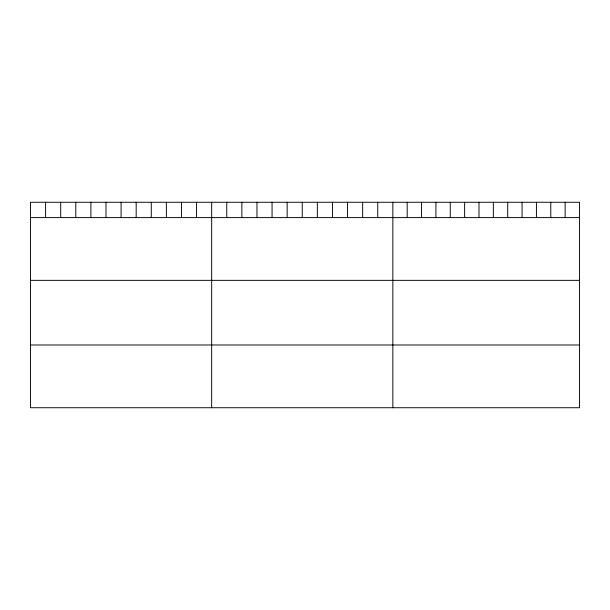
<?xml version="1.0" encoding="UTF-8"?>
<svg xmlns="http://www.w3.org/2000/svg" width="610" height="610" viewBox="0 0 610 610"><rect width="100%" height="100%" fill="white"/><g stroke="black" fill="none" stroke-linecap="round" stroke-linejoin="round"><path stroke-width="0.91" d="M579.5 217.602L579.5 407.732L30.5 407.732L30.5 202.268L579.5 202.268L579.5 217.602L30.5 217.602M30.5 280.348L579.5 280.348M30.5 344.986L579.5 344.986M565.142 202.268L565.142 217.602M550.784 202.268L550.784 217.602M536.426 202.268L536.426 217.602M522.068 202.268L522.068 217.602M507.711 202.268L507.711 217.602M493.353 202.268L493.353 217.602M478.987 202.268L478.987 217.602M464.629 202.268L464.629 217.602M450.271 202.268L450.271 217.602M435.914 202.268L435.914 217.602M421.556 202.268L421.556 217.602M407.198 202.268L407.198 217.602M392.84 202.268L392.84 407.732M377.742 202.268L377.742 217.602M362.645 202.268L362.645 217.602M347.548 202.268L347.548 217.602M332.45 202.268L332.45 217.602M317.352 202.268L317.352 217.602M302.255 202.268L302.255 217.602M287.158 202.268L287.158 217.602M272.06 202.268L272.06 217.602M256.962 202.268L256.962 217.602M241.865 202.268L241.865 217.602M226.767 202.268L226.767 217.602M211.67 202.268L211.67 407.732M196.572 202.268L196.572 217.602M181.475 202.268L181.475 217.602M166.377 202.268L166.377 217.602M151.28 202.268L151.28 217.602M136.182 202.268L136.182 217.602M121.085 202.268L121.085 217.602M105.987 202.268L105.987 217.602M90.89 202.268L90.89 217.602M75.793 202.268L75.793 217.602M60.695 202.268L60.695 217.602M45.597 202.268L45.597 217.602"/></g></svg>
